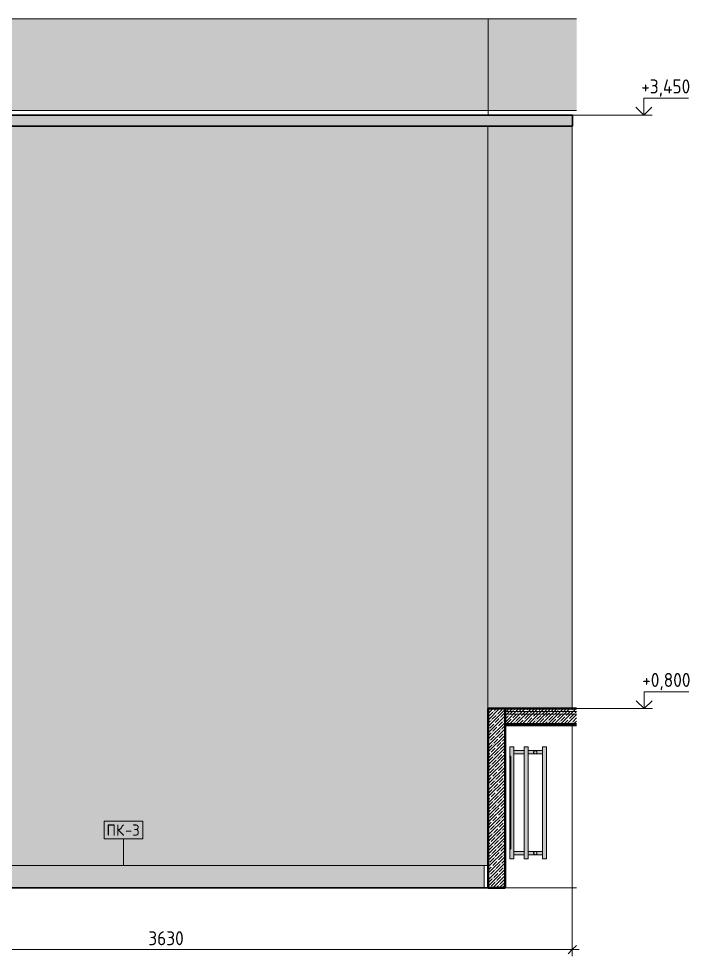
# Model space of a CAD drawing. Header units: millimetres. Extents: x 855 to 70116, y -1987 to 23809.
# Drawn here: x 30529 to 33586, y -306 to 3880 of the extents above; entities that cross this region are included whole.
import ezdxf

# ---------------------------------------------------------------- set-up
doc = ezdxf.new("R2010")
doc.units = ezdxf.units.MM
for name, color, linetype, lineweight in [('A-ANNO-DIMS', 7, 'Continuous', 9), ('A-ANNO-DIMS-25', 7, 'Continuous', 9), ('A-FLOR', 7, 'Continuous', 9), ('A-GENM', 7, 'Continuous', 9), ('A-GENM-IDEN', 7, 'Continuous', 9), ('A-WALL', 7, 'Continuous', 9), ('A-WALL-5', 7, 'Continuous', 40), ('A-WALL-PATT', 7, 'Continuous', 9), ('G-ANNO-DIMS', 7, 'Continuous', 9), ('G-ANNO-DIMS-1', 7, 'Continuous', 20), ('I-WALL', 7, 'Continuous', 9), ('M-EQPM', 7, 'Continuous', 9)]:
    doc.layers.add(name, color=color, linetype=linetype, lineweight=lineweight)
for name, color, linetype, lineweight, true_color in [('A-CLNG-1', 7, 'Continuous', 9, 0x787878), ('A-CLNG-FNSH-1', 7, 'Continuous', 30, 0x3c3c3c), ('A-FLOR-1', 7, 'Continuous', 9, 0x787878), ('A-FLOR-FNSH-1', 7, 'Continuous', 30, 0x3c3c3c), ('A-FLOR-MCUT-1', 7, 'Continuous', 9, 0x646464), ('A-WALL-4', 7, 'Continuous', 9, 0x787878), ('A-WALL-FNSH-3', 7, 'Continuous', 30, 0x3c3c3c)]:
    doc.layers.add(name, color=color, linetype=linetype, lineweight=lineweight, true_color=true_color)
doc.layers.add('M-EQPM-1', color=7, linetype='Continuous', lineweight=9, true_color=0xe6e6e6, transparency=0.7)
doc.styles.add('GOST Common_5', font='GOST_Common.ttf', dxfattribs={"height": 50})
doc.styles.add('ISOCPEUR_2', font='isocpeur.ttf', dxfattribs={"width": 0.9, "height": 62.5})
doc.dimstyles.new('ISO-2_5_0_9К_БОЛЬШОЙ_1', dxfattribs={"dimscale": 304.8, "dimtxt": 62.248823, "dimasz": 0.123031, "dimexe": 0.098425, "dimexo": 0.246063, "dimgap": 0, "dimtad": 1, "dimdec": 0, "dimrnd": 10, "dimzin": 0, "dimdsep": 46, "dimtxsty": 'ISOCPEUR_2', "dimblk1": 'OBLIQUE', "dimblk2": 'OBLIQUE', "dimsah": 1, "dimcen": 0.09, "dimdle": 0.098425, "dimazin": 0, "dimtfac": 1, "dimtdec": 4, "dimtix": 1, "dimtmove": 0, "dimatfit": 3, "dimfxl": 1, "dimtvp": 1, "dimtolj": 1, "dimtzin": 0, "dimarcsym": 2})
pattern_1 = [(45, (0, 0), (-14.25598, 14.25598), []), (45, (14.256, 0), (-14.25598, 14.25598), [25.202, -5.04, 0.8382, -4.202])]

# ---------------------------------------------------------------- blocks, each defined once
blk = doc.blocks.new('Плинтус - Плинтус керамогранит бежевый-33446224-Развертка 1_30-1')
at = {"layer": 'A-GENM'}
blk.add_hatch(color=256, dxfattribs=at).paths.add_polyline_path([(19750, 0), (22985.2, 0), (22985.2, 100), (19750, 100)])
blk.add_line((19750, 100), (22985.2, 100), dxfattribs=at)
blk = doc.blocks.new('radiator_prado_classic_z_tip_30_po exemplyaru - Classic Z Тип 30-500-30677899-Развертка 1_30-1')
at = {"layer": 'M-EQPM-1'}
for points in [[(23100.3, 130), (23118.3, 130), (23118.3, 630), (23100.3, 630), (23100.3, 590), (23105.3, 585), (23105.3, 175), (23100.3, 170), (23100.3, 147.5)], [(23164.3, 130), (23182.3, 130), (23182.3, 630), (23164.3, 630), (23164.3, 147.5)], [(23246.3, 130), (23264.3, 130), (23264.3, 630), (23246.3, 630), (23246.3, 147.5)], [(23100.3, 170), (23105.3, 175), (23105.3, 585), (23100.3, 590), (23100.3, 181.4)], [(23219.7, 599.8), (23220.1, 600.3), (23219.7, 599.8)], [(23221.5, 603), (23221.6, 603.8), (23221.5, 603.1)], [(23219.7, 149.8), (23220.1, 150.3), (23219.7, 149.8)], [(23221.5, 153), (23221.6, 153.8), (23221.5, 153.1)]]:
    blk.add_hatch(color=256, dxfattribs=at).paths.add_polyline_path(points)
h = blk.add_hatch(color=256, dxfattribs=at)
h.paths.add_polyline_path([(23118.3, 605), (23164.3, 605), (23164.3, 612.5), (23118.3, 612.2), (23118.3, 605.9)])
h.paths.add_polyline_path([(23214.3, 612.5), (23182.3, 612.2), (23182.3, 605), (23206.8, 605), (23207.3, 607.6), (23208.3, 609.4), (23209.6, 610.8), (23210.9, 611.6), (23212.6, 612.3), (23212.9, 612.4)])
h.paths.add_polyline_path([(23228.8, 605), (23246.3, 605), (23246.3, 612.5), (23212.4, 612.2), (23210.4, 611.4), (23208.9, 610.1), (23207.7, 608.6), (23206.9, 605.9), (23207.1, 605), (23222.3, 605)])
h = blk.add_hatch(color=256, dxfattribs=at)
h.paths.add_polyline_path([(23118.3, 597.5), (23164.3, 597.8), (23164.3, 605), (23118.3, 605), (23118.3, 597.8)])
h.paths.add_polyline_path([(23214.3, 597.5), (23246.3, 597.8), (23246.3, 605), (23182.3, 605), (23182.3, 597.5), (23213, 597.5)])
h.paths.add_polyline_path([(23207.1, 603), (23207.1, 603.1), (23207.1, 603.1)])
h.paths.add_polyline_path([(23208.9, 599.8), (23208.3, 600.6), (23208.9, 599.8)])
h = blk.add_hatch(color=256, dxfattribs=at)
h.paths.add_polyline_path([(23221.5, 607), (23221.5, 607), (23221.5, 607)])
h.paths.add_polyline_path([(23220.8, 608.8), (23220.1, 609.7), (23220.8, 608.8)])
h = blk.add_hatch(color=256, dxfattribs=at)
h.paths.add_polyline_path([(23207.8, 158.8), (23208.3, 159.4), (23207.8, 158.8)])
h.paths.add_polyline_path([(23207.1, 157), (23207.3, 157.6), (23207.1, 157)])
h.paths.add_polyline_path([(23221.3, 155), (23246.3, 155), (23246.3, 162.5), (23182.3, 162.2), (23182.3, 155), (23220.8, 155)])
h.paths.add_polyline_path([(23164.3, 155), (23164.3, 162.5), (23118.3, 162.2), (23118.3, 155), (23134.5, 155)])
h = blk.add_hatch(color=256, dxfattribs=at)
h.paths.add_polyline_path([(23220.8, 151.2), (23220.1, 150.3), (23220.8, 151.2)])
h.paths.add_polyline_path([(23221.5, 153), (23221.5, 153), (23221.5, 153)])
h.paths.add_polyline_path([(23216.2, 147.5), (23246.3, 147.8), (23246.3, 155), (23182.3, 155), (23182.3, 147.5), (23215.7, 147.5)])
h.paths.add_polyline_path([(23118.3, 147.5), (23164.3, 147.8), (23164.3, 155), (23118.3, 155), (23118.3, 147.8)])
h.paths.add_polyline_path([(23207.1, 153), (23207.1, 153.1), (23207.1, 153)])
h.paths.add_polyline_path([(23208.9, 149.8), (23208.3, 150.6), (23208.9, 149.8)])
h = blk.add_hatch(color=256, dxfattribs=at)
h.paths.add_polyline_path([(23221.5, 157), (23221.5, 157), (23221.5, 157)])
h.paths.add_polyline_path([(23220.8, 158.8), (23220.1, 159.7), (23220.8, 158.8)])
at = {"layer": 'M-EQPM'}
for p, q in [((23100.3, 630), (23118.3, 630)), ((23118.3, 630), (23100.3, 630)), ((23100.3, 130), (23100.3, 630)), ((23100.3, 630), (23100.3, 590)), ((23118.3, 630), (23118.3, 612.5)), ((23118.3, 630), (23118.3, 130)), ((23182.3, 630), (23164.3, 630)), ((23164.3, 630), (23182.3, 630)), ((23164.3, 612.5), (23164.3, 630)), ((23164.3, 130), (23164.3, 630)), ((23182.3, 612.5), (23182.3, 630)), ((23182.3, 630), (23182.3, 130)), ((23264.3, 630), (23246.3, 630)), ((23246.3, 630), (23264.3, 630)), ((23246.3, 612.5), (23246.3, 630)), ((23246.3, 130), (23246.3, 630)), ((23264.3, 130), (23264.3, 630)), ((23264.3, 630), (23264.3, 130)), ((23100.3, 170), (23100.3, 590)), ((23100.3, 590), (23100.3, 170)), ((23100.3, 170), (23100.3, 590)), ((23100.3, 590), (23100.3, 170)), ((23100.3, 170), (23100.3, 590)), ((23100.3, 590), (23100.3, 170)), ((23100.3, 170), (23100.3, 590)), ((23100.3, 590), (23100.3, 170)), ((23100.3, 170), (23100.3, 590)), ((23100.3, 590), (23100.3, 170)), ((23100.3, 170), (23100.3, 590)), ((23100.3, 590), (23100.3, 170)), ((23100.3, 170), (23100.3, 590)), ((23100.3, 590), (23100.3, 170)), ((23100.3, 170), (23100.3, 590)), ((23100.3, 590), (23100.3, 170)), ((23100.3, 170), (23100.3, 590)), ((23100.3, 590), (23100.3, 170)), ((23100.3, 170), (23100.3, 590)), ((23100.3, 590), (23100.3, 170)), ((23100.3, 170), (23100.3, 590)), ((23100.3, 590), (23100.3, 170)), ((23100.3, 170), (23100.3, 590)), ((23100.3, 590), (23100.3, 170)), ((23100.3, 170), (23100.3, 590)), ((23100.3, 590), (23100.3, 170)), ((23100.3, 170), (23100.3, 590)), ((23100.3, 590), (23100.3, 170)), ((23100.3, 170), (23100.3, 590)), ((23100.3, 590), (23100.3, 170)), ((23100.3, 170), (23100.3, 590)), ((23100.3, 590), (23100.3, 170)), ((23100.3, 170), (23100.3, 590)), ((23100.3, 590), (23100.3, 170)), ((23100.3, 170), (23100.3, 590)), ((23100.3, 590), (23100.3, 170)), ((23100.3, 170), (23100.3, 590)), ((23100.3, 590), (23100.3, 170)), ((23100.3, 170), (23100.3, 590)), ((23100.3, 590), (23100.3, 170)), ((23100.3, 170), (23100.3, 590)), ((23100.3, 590), (23100.3, 170)), ((23100.3, 170), (23100.3, 590)), ((23100.3, 590), (23100.3, 170)), ((23100.3, 170), (23100.3, 590)), ((23100.3, 590), (23100.3, 170)), ((23100.3, 170), (23100.3, 590)), ((23100.3, 590), (23100.3, 170)), ((23100.3, 170), (23100.3, 590)), ((23100.3, 590), (23100.3, 170)), ((23100.3, 170), (23100.3, 590)), ((23100.3, 590), (23100.3, 170)), ((23100.3, 170), (23100.3, 590)), ((23100.3, 590), (23100.3, 170)), ((23100.3, 170), (23100.3, 590)), ((23100.3, 590), (23100.3, 170)), ((23100.3, 170), (23100.3, 590)), ((23100.3, 590), (23100.3, 170)), ((23100.3, 170), (23100.3, 590)), ((23100.3, 590), (23100.3, 170)), ((23100.3, 170), (23100.3, 590)), ((23100.3, 590), (23100.3, 170)), ((23100.3, 170), (23100.3, 590)), ((23100.3, 590), (23100.3, 170)), ((23100.3, 590), (23100.3, 170)), ((23100.3, 590), (23105.3, 585)), ((23100.3, 590), (23105.3, 585)), ((23100.3, 590), (23105.3, 585)), ((23100.3, 590), (23105.3, 585)), ((23100.3, 590), (23105.3, 585)), ((23100.3, 590), (23105.3, 585)), ((23100.3, 590), (23105.3, 585)), ((23100.3, 590), (23105.3, 585)), ((23100.3, 590), (23105.3, 585)), ((23100.3, 590), (23105.3, 585)), ((23100.3, 590), (23105.3, 585)), ((23100.3, 590), (23105.3, 585)), ((23100.3, 590), (23105.3, 585)), ((23100.3, 590), (23105.3, 585)), ((23100.3, 590), (23105.3, 585)), ((23100.3, 590), (23105.3, 585)), ((23100.3, 590), (23105.3, 585)), ((23100.3, 590), (23105.3, 585)), ((23100.3, 590), (23105.3, 585)), ((23100.3, 590), (23105.3, 585)), ((23100.3, 590), (23105.3, 585)), ((23100.3, 590), (23105.3, 585)), ((23100.3, 590), (23105.3, 585)), ((23100.3, 590), (23105.3, 585)), ((23100.3, 590), (23105.3, 585)), ((23100.3, 590), (23105.3, 585)), ((23100.3, 590), (23105.3, 585)), ((23100.3, 590), (23105.3, 585)), ((23100.3, 590), (23105.3, 585)), ((23100.3, 590), (23105.3, 585)), ((23100.3, 590), (23105.3, 585)), ((23100.3, 590), (23105.3, 585)), ((23100.3, 590), (23105.3, 585)), ((23100.3, 590), (23105.3, 585)), ((23100.3, 590), (23105.3, 585)), ((23100.3, 590), (23105.3, 585)), ((23100.3, 590), (23105.3, 585)), ((23100.3, 590), (23105.3, 585)), ((23100.3, 590), (23105.3, 585)), ((23100.3, 590), (23105.3, 585)), ((23100.3, 590), (23105.3, 585)), ((23100.3, 590), (23105.3, 585)), ((23100.3, 590), (23105.3, 585)), ((23100.3, 590), (23105.3, 585)), ((23100.3, 590), (23105.3, 585)), ((23100.3, 590), (23105.3, 585)), ((23100.3, 590), (23105.3, 585)), ((23100.3, 590), (23105.3, 585)), ((23100.3, 590), (23105.3, 585)), ((23100.3, 590), (23105.3, 585)), ((23100.3, 590), (23105.3, 585)), ((23100.3, 590), (23105.3, 585)), ((23100.3, 590), (23105.3, 585)), ((23100.3, 590), (23105.3, 585)), ((23100.3, 590), (23105.3, 585)), ((23100.3, 590), (23105.3, 585)), ((23100.3, 590), (23105.3, 585)), ((23100.3, 590), (23105.3, 585)), ((23100.3, 590), (23105.3, 585)), ((23100.3, 590), (23105.3, 585)), ((23100.3, 590), (23105.3, 585)), ((23100.3, 590), (23105.3, 585)), ((23100.3, 590), (23105.3, 585)), ((23100.3, 590), (23105.3, 585)), ((23164.3, 612.5), (23118.3, 612.5)), ((23164.3, 612.5), (23118.3, 612.5)), ((23118.3, 612.5), (23118.3, 605)), ((23118.3, 605), (23118.3, 612.5)), ((23118.3, 612.5), (23118.3, 605)), ((23118.3, 605), (23118.3, 612.5)), ((23118.3, 612.2), (23118.3, 597.8)), ((23118.3, 605), (23118.3, 597.5)), ((23118.3, 597.5), (23118.3, 605)), ((23118.3, 605), (23118.3, 603.1)), ((23118.3, 601.3), (23118.3, 605)), ((23118.3, 603.1), (23118.3, 601.3)), ((23118.3, 601.3), (23118.3, 598.5)), ((23118.3, 599.7), (23118.3, 601.3)), ((23118.3, 598.5), (23118.3, 599.7)), ((23118.3, 598.5), (23118.3, 597.5)), ((23118.3, 597.8), (23118.3, 598.5)), ((23118.3, 597.5), (23118.3, 597.8)), ((23118.3, 597.5), (23164.3, 597.5)), ((23118.3, 597.5), (23164.3, 597.5)), ((23118.3, 597.5), (23118.3, 162.5)), ((23164.3, 612.5), (23164.3, 612.2)), ((23164.3, 605), (23164.3, 612.5)), ((23164.3, 612.5), (23164.3, 605)), ((23164.3, 606.9), (23164.3, 612.5)), ((23164.3, 612.2), (23164.3, 611.5)), ((23164.3, 597.8), (23164.3, 612.2)), ((23164.3, 611.5), (23164.3, 610.3)), ((23164.3, 610.3), (23164.3, 606.9)), ((23164.3, 606.9), (23164.3, 605)), ((23164.3, 605), (23164.3, 606.9)), ((23164.3, 605), (23164.3, 601.3)), ((23164.3, 597.5), (23164.3, 605)), ((23164.3, 605), (23164.3, 597.5)), ((23164.3, 599.7), (23164.3, 605)), ((23164.3, 601.3), (23164.3, 599.7)), ((23164.3, 599.7), (23164.3, 597.5)), ((23164.3, 598.5), (23164.3, 599.7)), ((23164.3, 597.5), (23164.3, 598.5)), ((23164.3, 162.5), (23164.3, 597.5)), ((23246.3, 612.5), (23182.3, 612.5)), ((23246.3, 612.5), (23182.3, 612.5)), ((23182.3, 611.5), (23182.3, 612.5)), ((23182.3, 612.5), (23182.3, 605)), ((23182.3, 605), (23182.3, 612.5)), ((23182.3, 612.5), (23182.3, 608.8)), ((23182.3, 597.8), (23182.3, 612.2)), ((23182.3, 610.3), (23182.3, 611.5)), ((23182.3, 608.8), (23182.3, 610.3)), ((23182.3, 605), (23182.3, 608.8)), ((23182.3, 608.8), (23182.3, 606.9)), ((23182.3, 606.9), (23182.3, 605)), ((23182.3, 599.7), (23182.3, 605)), ((23182.3, 605), (23182.3, 597.5)), ((23182.3, 597.5), (23182.3, 605)), ((23182.3, 605), (23182.3, 599.7)), ((23182.3, 597.5), (23182.3, 599.7)), ((23182.3, 599.7), (23182.3, 598.5)), ((23182.3, 598.5), (23182.3, 597.8)), ((23182.3, 597.8), (23182.3, 597.5)), ((23182.3, 597.5), (23246.3, 597.5)), ((23182.3, 597.5), (23246.3, 597.5)), ((23182.3, 162.5), (23182.3, 597.5)), ((23246.3, 612.5), (23246.3, 612.2)), ((23246.3, 605), (23246.3, 612.5)), ((23246.3, 612.5), (23246.3, 605)), ((23246.3, 610.3), (23246.3, 612.5)), ((23246.3, 612.2), (23246.3, 611.5)), ((23246.3, 597.8), (23246.3, 612.2)), ((23246.3, 611.5), (23246.3, 605)), ((23246.3, 608.8), (23246.3, 610.3)), ((23246.3, 606.9), (23246.3, 608.8)), ((23246.3, 605), (23246.3, 606.9)), ((23246.3, 605), (23246.3, 603.1)), ((23246.3, 597.5), (23246.3, 605)), ((23246.3, 605), (23246.3, 597.5)), ((23246.3, 601.3), (23246.3, 605)), ((23246.3, 603.1), (23246.3, 599.7)), ((23246.3, 599.7), (23246.3, 601.3)), ((23246.3, 599.7), (23246.3, 598.5)), ((23246.3, 597.8), (23246.3, 599.7)), ((23246.3, 598.5), (23246.3, 597.5)), ((23246.3, 597.5), (23246.3, 597.8)), ((23246.3, 162.5), (23246.3, 597.5)), ((23105.3, 175), (23105.3, 585)), ((23105.3, 585), (23105.3, 175)), ((23105.3, 175), (23105.3, 585)), ((23105.3, 585), (23105.3, 175)), ((23105.3, 175), (23105.3, 585)), ((23105.3, 585), (23105.3, 175)), ((23105.3, 175), (23105.3, 585)), ((23105.3, 585), (23105.3, 175)), ((23105.3, 175), (23105.3, 585)), ((23105.3, 585), (23105.3, 175)), ((23105.3, 175), (23105.3, 585)), ((23105.3, 585), (23105.3, 175)), ((23105.3, 175), (23105.3, 585)), ((23105.3, 585), (23105.3, 175)), ((23105.3, 175), (23105.3, 585)), ((23105.3, 585), (23105.3, 175)), ((23105.3, 175), (23105.3, 585)), ((23105.3, 585), (23105.3, 175)), ((23105.3, 175), (23105.3, 585)), ((23105.3, 585), (23105.3, 175)), ((23105.3, 175), (23105.3, 585)), ((23105.3, 585), (23105.3, 175)), ((23105.3, 175), (23105.3, 585)), ((23105.3, 585), (23105.3, 175)), ((23105.3, 175), (23105.3, 585)), ((23105.3, 585), (23105.3, 175)), ((23105.3, 175), (23105.3, 585)), ((23105.3, 585), (23105.3, 175)), ((23105.3, 175), (23105.3, 585)), ((23105.3, 585), (23105.3, 175)), ((23105.3, 175), (23105.3, 585)), ((23105.3, 585), (23105.3, 175)), ((23105.3, 175), (23105.3, 585)), ((23105.3, 585), (23105.3, 175)), ((23105.3, 175), (23105.3, 585)), ((23105.3, 585), (23105.3, 175)), ((23105.3, 175), (23105.3, 585)), ((23105.3, 585), (23105.3, 175)), ((23105.3, 175), (23105.3, 585)), ((23105.3, 585), (23105.3, 175)), ((23105.3, 175), (23105.3, 585)), ((23105.3, 585), (23105.3, 175)), ((23105.3, 175), (23105.3, 585)), ((23105.3, 585), (23105.3, 175)), ((23105.3, 175), (23105.3, 585)), ((23105.3, 585), (23105.3, 175)), ((23105.3, 175), (23105.3, 585)), ((23105.3, 585), (23105.3, 175)), ((23105.3, 175), (23105.3, 585)), ((23105.3, 585), (23105.3, 175)), ((23105.3, 175), (23105.3, 585)), ((23105.3, 585), (23105.3, 175)), ((23105.3, 175), (23105.3, 585)), ((23105.3, 585), (23105.3, 175)), ((23105.3, 175), (23105.3, 585)), ((23105.3, 585), (23105.3, 175)), ((23105.3, 175), (23105.3, 585)), ((23105.3, 585), (23105.3, 175)), ((23105.3, 175), (23105.3, 585)), ((23105.3, 585), (23105.3, 175)), ((23105.3, 175), (23105.3, 585)), ((23105.3, 585), (23105.3, 175)), ((23105.3, 175), (23105.3, 585)), ((23105.3, 585), (23105.3, 175)), ((23105.3, 175), (23100.3, 170)), ((23100.3, 170), (23105.3, 175)), ((23105.3, 175), (23100.3, 170)), ((23100.3, 170), (23105.3, 175)), ((23105.3, 175), (23100.3, 170)), ((23100.3, 170), (23105.3, 175)), ((23105.3, 175), (23100.3, 170)), ((23100.3, 170), (23105.3, 175)), ((23105.3, 175), (23100.3, 170)), ((23100.3, 170), (23105.3, 175)), ((23105.3, 175), (23100.3, 170)), ((23100.3, 170), (23105.3, 175)), ((23105.3, 175), (23100.3, 170)), ((23100.3, 170), (23105.3, 175)), ((23105.3, 175), (23100.3, 170)), ((23100.3, 170), (23105.3, 175)), ((23105.3, 175), (23100.3, 170)), ((23100.3, 170), (23105.3, 175)), ((23105.3, 175), (23100.3, 170)), ((23100.3, 170), (23105.3, 175)), ((23105.3, 175), (23100.3, 170)), ((23100.3, 170), (23105.3, 175)), ((23105.3, 175), (23100.3, 170)), ((23100.3, 170), (23105.3, 175)), ((23105.3, 175), (23100.3, 170)), ((23100.3, 170), (23105.3, 175)), ((23105.3, 175), (23100.3, 170)), ((23100.3, 170), (23105.3, 175)), ((23105.3, 175), (23100.3, 170)), ((23100.3, 170), (23105.3, 175)), ((23105.3, 175), (23100.3, 170)), ((23100.3, 170), (23105.3, 175)), ((23105.3, 175), (23100.3, 170)), ((23100.3, 170), (23105.3, 175)), ((23105.3, 175), (23100.3, 170)), ((23100.3, 170), (23105.3, 175)), ((23105.3, 175), (23100.3, 170)), ((23100.3, 170), (23105.3, 175)), ((23105.3, 175), (23100.3, 170)), ((23100.3, 170), (23105.3, 175)), ((23105.3, 175), (23100.3, 170)), ((23100.3, 170), (23105.3, 175)), ((23105.3, 175), (23100.3, 170)), ((23100.3, 170), (23105.3, 175)), ((23105.3, 175), (23100.3, 170)), ((23100.3, 170), (23105.3, 175)), ((23105.3, 175), (23100.3, 170)), ((23100.3, 170), (23105.3, 175)), ((23105.3, 175), (23100.3, 170)), ((23100.3, 170), (23105.3, 175)), ((23105.3, 175), (23100.3, 170)), ((23100.3, 170), (23105.3, 175)), ((23105.3, 175), (23100.3, 170)), ((23100.3, 170), (23105.3, 175)), ((23105.3, 175), (23100.3, 170)), ((23100.3, 170), (23105.3, 175)), ((23105.3, 175), (23100.3, 170)), ((23100.3, 170), (23105.3, 175)), ((23105.3, 175), (23100.3, 170)), ((23100.3, 170), (23105.3, 175)), ((23105.3, 175), (23100.3, 170)), ((23100.3, 170), (23105.3, 175)), ((23105.3, 175), (23100.3, 170)), ((23100.3, 170), (23105.3, 175)), ((23100.3, 170), (23100.3, 130)), ((23100.3, 130), (23118.3, 130)), ((23118.3, 130), (23100.3, 130)), ((23164.3, 162.5), (23118.3, 162.5)), ((23164.3, 162.5), (23118.3, 162.5)), ((23118.3, 162.5), (23118.3, 155)), ((23118.3, 155), (23118.3, 162.5)), ((23118.3, 162.5), (23118.3, 155)), ((23118.3, 161.5), (23118.3, 162.5)), ((23118.3, 162.2), (23118.3, 151.2)), ((23118.3, 160.3), (23118.3, 161.5)), ((23118.3, 155), (23118.3, 160.3)), ((23118.3, 155), (23118.3, 148.5)), ((23118.3, 147.5), (23118.3, 155)), ((23118.3, 155), (23118.3, 147.5)), ((23118.3, 147.5), (23118.3, 155)), ((23118.3, 151.1), (23118.3, 147.8)), ((23118.3, 148.5), (23118.3, 147.8)), ((23118.3, 147.8), (23118.3, 147.5)), ((23118.3, 147.5), (23164.3, 147.5)), ((23118.3, 147.5), (23164.3, 147.5)), ((23118.3, 147.5), (23118.3, 130)), ((23164.3, 162.5), (23164.3, 155)), ((23164.3, 155), (23164.3, 162.5)), ((23164.3, 162.5), (23164.3, 155)), ((23164.3, 155), (23164.3, 162.5)), ((23164.3, 151.2), (23164.3, 162.2)), ((23164.3, 155), (23164.3, 147.5)), ((23164.3, 147.5), (23164.3, 155)), ((23164.3, 155), (23164.3, 147.5)), ((23164.3, 147.5), (23164.3, 155)), ((23164.3, 147.8), (23164.3, 151.1)), ((23164.3, 130), (23164.3, 147.5)), ((23182.3, 130), (23164.3, 130)), ((23164.3, 130), (23182.3, 130)), ((23246.3, 162.5), (23182.3, 162.5)), ((23246.3, 162.5), (23182.3, 162.5)), ((23182.3, 155), (23182.3, 162.5)), ((23182.3, 162.5), (23182.3, 155)), ((23182.3, 162.2), (23182.3, 162.5)), ((23182.3, 162.5), (23182.3, 155)), ((23182.3, 161.5), (23182.3, 162.2)), ((23182.3, 151.2), (23182.3, 162.2)), ((23182.3, 160.3), (23182.3, 161.5)), ((23182.3, 158.7), (23182.3, 160.3)), ((23182.3, 155), (23182.3, 158.7)), ((23182.3, 147.5), (23182.3, 155)), ((23182.3, 155), (23182.3, 147.5)), ((23182.3, 147.5), (23182.3, 155)), ((23182.3, 155), (23182.3, 153.1)), ((23182.3, 153.1), (23182.3, 148.5)), ((23182.3, 147.8), (23182.3, 151.1)), ((23182.3, 148.5), (23182.3, 147.8)), ((23182.3, 147.8), (23182.3, 147.5)), ((23182.3, 147.5), (23246.3, 147.5)), ((23182.3, 147.5), (23246.3, 147.5)), ((23182.3, 130), (23182.3, 147.5)), ((23246.3, 162.5), (23246.3, 155)), ((23246.3, 155), (23246.3, 162.5)), ((23246.3, 162.5), (23246.3, 162.2)), ((23246.3, 155), (23246.3, 162.5)), ((23246.3, 162.2), (23246.3, 161.5)), ((23246.3, 151.2), (23246.3, 162.2)), ((23246.3, 161.5), (23246.3, 158.7)), ((23246.3, 158.7), (23246.3, 155)), ((23246.3, 155), (23246.3, 147.5)), ((23246.3, 147.5), (23246.3, 155)), ((23246.3, 155), (23246.3, 148.5)), ((23246.3, 153.1), (23246.3, 155)), ((23246.3, 151.2), (23246.3, 153.1)), ((23246.3, 147.5), (23246.3, 151.2)), ((23246.3, 147.8), (23246.3, 151.1)), ((23246.3, 148.5), (23246.3, 147.5)), ((23246.3, 130), (23246.3, 147.5)), ((23264.3, 130), (23246.3, 130)), ((23246.3, 130), (23264.3, 130))]:
    blk.add_line(p, q, dxfattribs=at)
for centre, start, end in [((23214.3, 605), 0, 180), ((23214.3, 605), 174.2348, 180), ((23214.3, 605), 180, 360), ((23214.3, 605), 180, 195), ((23214.3, 605), 165, 173.2431), ((23214.3, 605), 150, 164.5028), ((23214.3, 605), 195.4972, 210), ((23214.3, 605), 136.3815, 149.937), ((23214.3, 605), 210.063, 223.6185), ((23214.3, 605), 128.5873, 135), ((23214.3, 605), 225, 231.4127), ((23214.3, 605), 121.696, 125.9814), ((23214.3, 605), 234.0186, 238.304), ((23214.3, 605), 117.2608, 120), ((23214.3, 605), 240, 242.7392), ((23214.3, 605), 107.5091, 117.2608), ((23214.3, 605), 242.7392, 252.4909), ((23214.3, 605), 72.4909, 107.5091), ((23214.3, 605), 252.4909, 287.5091), ((23214.3, 605), 62.7392, 72.4909), ((23214.3, 605), 287.5091, 297.2608), ((23214.3, 605), 60, 62.7392), ((23214.3, 605), 297.2608, 300), ((23214.3, 605), 45, 58.304), ((23214.3, 605), 301.696, 315), ((23214.3, 605), 30.063, 43.6185), ((23214.3, 605), 316.3815, 329.937), ((23214.3, 605), 15.4972, 30), ((23214.3, 605), 330, 344.5028), ((23214.3, 605), 0, 15), ((23214.3, 605), 345, 0), ((23214.3, 155), 90, 270), ((23214.3, 155), 165, 180), ((23214.3, 155), 180, 195), ((23214.3, 155), 150, 164.4979), ((23214.3, 155), 195.5021, 223.621), ((23214.3, 155), 136.379, 149.9349), ((23214.3, 155), 128.5873, 135), ((23214.3, 155), 225, 231.4127), ((23214.3, 155), 121.6817, 125.9814), ((23214.3, 155), 234.0186, 238.3183), ((23214.3, 155), 117.2823, 120), ((23214.3, 155), 240, 242.7177), ((23214.3, 155), 107.4955, 117.2823), ((23214.3, 155), 242.7177, 252.5045), ((23214.3, 155), 105.0048, 107.4955), ((23214.3, 155), 252.5045, 254.9952), ((23214.3, 155), 90.0045, 103.4293), ((23214.3, 155), 256.5707, 269.9955), ((23214.3, 155), 75.0045, 90), ((23214.3, 155), 270, 90), ((23214.3, 155), 270, 284.9955), ((23214.3, 155), 72.479, 75), ((23214.3, 155), 285, 287.521), ((23214.3, 155), 62.7601, 72.479), ((23214.3, 155), 287.521, 297.2399), ((23214.3, 155), 60.0048, 62.7601), ((23214.3, 155), 297.2399, 299.9952), ((23214.3, 155), 45.0056, 58.2921), ((23214.3, 155), 301.7079, 314.9944), ((23214.3, 155), 30.0651, 43.621), ((23214.3, 155), 316.379, 328.5111), ((23214.3, 155), 328.5111, 330), ((23214.3, 155), 15.5021, 30), ((23214.3, 155), 330, 344.4979), ((23214.3, 155), 0, 15), ((23214.3, 155), 345, 360)]:
    blk.add_arc(centre, 7.5, start, end, dxfattribs=at)
for points, knots in [([(23207.1, 607), (23207, 606.8), (23207, 606.5), (23206.8, 605.9), (23206.8, 605.3), (23206.8, 605)], [0.8571429, 0.8571429, 0.8571429, 0.8571429, 0.8928571, 0.9285714, 1, 1, 1, 1]), ([(23206.8, 605), (23206.8, 604.7), (23206.8, 604.1), (23207, 603.5), (23207, 603.2), (23207.1, 603)], [0, 0, 0, 0, 0.0714286, 0.1071429, 0.1428571, 0.1428571, 0.1428571, 0.1428571]), ([(23206.8, 605), (23206.8, 604.7), (23206.8, 604.1), (23207, 603.5), (23207, 603.2), (23207.1, 603)], [0, 0, 0, 0, 0.0714286, 0.1071429, 0.1428571, 0.1428571, 0.1428571, 0.1428571]), ([(23214.3, 612.5), (23213.8, 612.5), (23212.9, 612.4), (23211.7, 612.1), (23210.9, 611.7), (23210.4, 611.4), (23210.1, 611.2), (23209.8, 611), (23209.5, 610.7), (23209.2, 610.5), (23209, 610.3), (23208.9, 610.2)], [0, 0, 0, 0, 0.1428571, 0.2857143, 0.3571429, 0.3928571, 0.4285714, 0.4642857, 0.5, 0.5357143, 0.5714286, 0.5714286, 0.5714286, 0.5714286]), ([(23208.9, 599.8), (23209, 599.7), (23209.2, 599.5), (23209.6, 599.2), (23210, 598.9), (23210.4, 598.6), (23210.9, 598.3), (23211.7, 597.9), (23212.9, 597.6), (23213.8, 597.5), (23214.3, 597.5)], [0.4285714, 0.4285714, 0.4285714, 0.4285714, 0.4642857, 0.5, 0.5714286, 0.6071429, 0.6428571, 0.7142857, 0.8571429, 1, 1, 1, 1]), ([(23211.4, 611.9), (23211.2, 611.8), (23210.9, 611.7), (23210.4, 611.4), (23210.1, 611.2), (23209.8, 611), (23209.5, 610.7), (23209.2, 610.5), (23209.1, 610.4), (23209, 610.3)], [0.2857143, 0.2857143, 0.2857143, 0.2857143, 0.3571429, 0.3928571, 0.4285714, 0.4642857, 0.5, 0.5357143, 0.5520145, 0.5520145, 0.5520145, 0.5520145]), ([(23209, 599.7), (23209.1, 599.6), (23209.2, 599.5), (23209.6, 599.2), (23209.9, 598.9), (23210.1, 598.8)], [0.4479855, 0.4479855, 0.4479855, 0.4479855, 0.4642857, 0.5, 0.5714286, 0.5714286, 0.5714286, 0.5714286]), ([(23210.1, 598.8), (23210.2, 598.7), (23210.4, 598.6), (23210.9, 598.3), (23211.2, 598.2), (23211.4, 598.1)], [0.5714286, 0.5714286, 0.5714286, 0.5714286, 0.6071429, 0.6428571, 0.7142857, 0.7142857, 0.7142857, 0.7142857]), ([(23219.7, 610.2), (23219.6, 610.3), (23219.4, 610.5), (23219, 610.8), (23218.6, 611.1), (23218.2, 611.4), (23217.7, 611.7), (23216.9, 612.1), (23215.7, 612.4), (23214.8, 612.5), (23214.3, 612.5)], [0.4285714, 0.4285714, 0.4285714, 0.4285714, 0.4642857, 0.5, 0.5714286, 0.6071429, 0.6428571, 0.7142857, 0.8571429, 1, 1, 1, 1]), ([(23214.3, 597.5), (23214.8, 597.5), (23215.7, 597.6), (23216.9, 597.9), (23217.7, 598.3), (23218.2, 598.6), (23218.5, 598.8), (23218.8, 599), (23219.1, 599.3), (23219.4, 599.5), (23219.6, 599.7), (23219.7, 599.8)], [0, 0, 0, 0, 0.1428571, 0.2857143, 0.3571429, 0.3928571, 0.4285714, 0.4642857, 0.5, 0.5357143, 0.5714286, 0.5714286, 0.5714286, 0.5714286]), ([(23218.5, 611.2), (23218.4, 611.3), (23218.2, 611.4), (23217.7, 611.7), (23217.4, 611.8), (23217.2, 611.9)], [0.5714286, 0.5714286, 0.5714286, 0.5714286, 0.6071429, 0.6428571, 0.7142857, 0.7142857, 0.7142857, 0.7142857]), ([(23217.2, 598.1), (23217.4, 598.2), (23217.7, 598.3), (23218.2, 598.6), (23218.4, 598.7), (23218.5, 598.8)], [0.2857143, 0.2857143, 0.2857143, 0.2857143, 0.3571429, 0.3928571, 0.4285714, 0.4285714, 0.4285714, 0.4285714]), ([(23219.6, 610.3), (23219.5, 610.4), (23219.4, 610.5), (23219.1, 610.7), (23218.9, 610.9), (23218.8, 611)], [0.44798555, 0.44798555, 0.44798555, 0.44798555, 0.46428571, 0.5, 0.54033489, 0.54033489, 0.54033489, 0.54033489]), ([(23218.8, 599), (23218.9, 599.1), (23219.1, 599.3), (23219.4, 599.5), (23219.5, 599.6), (23219.6, 599.7)], [0.46428571, 0.46428571, 0.46428571, 0.46428571, 0.5, 0.53571429, 0.55201445, 0.55201445, 0.55201445, 0.55201445]), ([(23221.8, 605), (23221.8, 605.3), (23221.8, 605.9), (23221.6, 606.5), (23221.6, 606.8), (23221.5, 607)], [0, 0, 0, 0, 0.0714286, 0.1071429, 0.1428571, 0.1428571, 0.1428571, 0.1428571]), ([(23221.8, 605), (23221.8, 605.3), (23221.8, 605.9), (23221.6, 606.5), (23221.6, 606.8), (23221.5, 607)], [0, 0, 0, 0, 0.0714286, 0.1071429, 0.1428571, 0.1428571, 0.1428571, 0.1428571]), ([(23221.5, 603), (23221.6, 603.2), (23221.6, 603.5), (23221.8, 604.1), (23221.8, 604.7), (23221.8, 605)], [0.8571429, 0.8571429, 0.8571429, 0.8571429, 0.8928571, 0.9285714, 1, 1, 1, 1]), ([(23221.5, 603), (23221.6, 603.2), (23221.6, 603.5), (23221.8, 604.1), (23221.8, 604.7), (23221.8, 605)], [0.8571429, 0.8571429, 0.8571429, 0.8571429, 0.8928571, 0.9285714, 1, 1, 1, 1]), ([(23206.8, 155), (23206.8, 155.3), (23206.8, 155.9), (23207, 156.5), (23207, 156.8), (23207.1, 157)], [0, 0, 0, 0, 0.0714286, 0.1071429, 0.1428571, 0.1428571, 0.1428571, 0.1428571]), ([(23207.1, 157), (23207, 156.8), (23207, 156.5), (23206.8, 155.9), (23206.8, 155.3), (23206.8, 155)], [0.8571429, 0.8571429, 0.8571429, 0.8571429, 0.8928571, 0.9285714, 1, 1, 1, 1]), ([(23207.1, 153), (23207, 153.2), (23207, 153.5), (23206.8, 154.1), (23206.8, 154.7), (23206.8, 155)], [0.8571429, 0.8571429, 0.8571429, 0.8571429, 0.8928571, 0.9285714, 1, 1, 1, 1]), ([(23206.8, 155), (23206.8, 154.7), (23206.8, 154.1), (23207, 153.5), (23207, 153.2), (23207.1, 153)], [0, 0, 0, 0, 0.0714286, 0.1071429, 0.1428571, 0.1428571, 0.1428571, 0.1428571]), ([(23208.9, 160.2), (23209, 160.3), (23209.1, 160.5), (23209.6, 160.8), (23210, 161.1), (23210.4, 161.4), (23210.9, 161.7), (23211.7, 162.1), (23212.9, 162.4), (23213.8, 162.5), (23214.3, 162.5)], [0.4285714, 0.4285714, 0.4285714, 0.4285714, 0.4642857, 0.5, 0.5714286, 0.6071429, 0.6428571, 0.7142857, 0.8571429, 1, 1, 1, 1]), ([(23214.3, 147.5), (23213.8, 147.5), (23212.9, 147.6), (23211.7, 147.9), (23210.9, 148.3), (23210.4, 148.6), (23210.1, 148.8), (23209.8, 149), (23209.5, 149.3), (23209.1, 149.5), (23209, 149.7), (23208.9, 149.8)], [0, 0, 0, 0, 0.1428571, 0.2857143, 0.3571429, 0.3928571, 0.4285714, 0.4642857, 0.5, 0.5357143, 0.5714286, 0.5714286, 0.5714286, 0.5714286]), ([(23211.4, 161.9), (23211.2, 161.8), (23210.9, 161.7), (23210.4, 161.4), (23210.1, 161.2), (23209.8, 161), (23209.5, 160.7), (23209.2, 160.5), (23209.1, 160.4), (23209, 160.3)], [0.2857143, 0.2857143, 0.2857143, 0.2857143, 0.3571429, 0.3928571, 0.4285714, 0.4642857, 0.5, 0.5357143, 0.5520145, 0.5520145, 0.5520145, 0.5520145]), ([(23209, 149.7), (23209.1, 149.6), (23209.2, 149.5), (23209.6, 149.2), (23210, 148.9), (23210.4, 148.6), (23210.9, 148.3), (23211.2, 148.2), (23211.4, 148.1)], [0.4479855, 0.4479855, 0.4479855, 0.4479855, 0.4642857, 0.5, 0.5714286, 0.6071429, 0.6428571, 0.7142857, 0.7142857, 0.7142857, 0.7142857]), ([(23214.3, 162.5), (23214.8, 162.5), (23215.7, 162.4), (23216.9, 162.1), (23217.7, 161.7), (23218.2, 161.4), (23218.5, 161.2), (23218.8, 161), (23219.1, 160.7), (23219.5, 160.5), (23219.6, 160.3), (23219.7, 160.2)], [0, 0, 0, 0, 0.1428571, 0.2857143, 0.3571429, 0.3928571, 0.4285714, 0.4642857, 0.5, 0.5357143, 0.5714286, 0.5714286, 0.5714286, 0.5714286]), ([(23219.7, 149.8), (23219.6, 149.7), (23219.5, 149.5), (23219, 149.2), (23218.6, 148.9), (23218.2, 148.6), (23217.7, 148.3), (23216.9, 147.9), (23215.7, 147.6), (23214.8, 147.5), (23214.3, 147.5)], [0.4285714, 0.4285714, 0.4285714, 0.4285714, 0.4642857, 0.5, 0.5714286, 0.6071429, 0.6428571, 0.7142857, 0.8571429, 1, 1, 1, 1]), ([(23218.5, 161.2), (23218.4, 161.3), (23218.2, 161.4), (23217.7, 161.7), (23217.4, 161.8), (23217.2, 161.9)], [0.5714286, 0.5714286, 0.5714286, 0.5714286, 0.6071429, 0.6428571, 0.7142857, 0.7142857, 0.7142857, 0.7142857]), ([(23217.2, 148.1), (23217.4, 148.2), (23217.7, 148.3), (23218.2, 148.6), (23218.4, 148.7), (23218.5, 148.8)], [0.2857143, 0.2857143, 0.2857143, 0.2857143, 0.3571429, 0.3928571, 0.4285714, 0.4285714, 0.4285714, 0.4285714]), ([(23219.6, 160.3), (23219.5, 160.4), (23219.4, 160.5), (23219.1, 160.7), (23218.9, 160.9), (23218.8, 161)], [0.44798555, 0.44798555, 0.44798555, 0.44798555, 0.46428571, 0.5, 0.54033489, 0.54033489, 0.54033489, 0.54033489]), ([(23218.8, 149), (23218.9, 149.1), (23219.1, 149.3), (23219.4, 149.5), (23219.5, 149.6), (23219.6, 149.7)], [0.46428571, 0.46428571, 0.46428571, 0.46428571, 0.5, 0.53571429, 0.55201445, 0.55201445, 0.55201445, 0.55201445]), ([(23220.7, 151.1), (23220.6, 151), (23220.5, 150.8), (23220.3, 150.5), (23220, 150.2), (23219.8, 149.9), (23219.7, 149.8)], [0.3007188, 0.3007188, 0.3007188, 0.3007188, 0.3214286, 0.3571429, 0.3928571, 0.4285714, 0.4285714, 0.4285714, 0.4285714]), ([(23219.7, 149.8), (23219.8, 149.9), (23220, 150.2), (23220.3, 150.5), (23220.5, 150.8), (23220.6, 151), (23220.7, 151.1)], [0.5714286, 0.5714286, 0.5714286, 0.5714286, 0.6071429, 0.6428571, 0.6785714, 0.6992812, 0.6992812, 0.6992812, 0.6992812]), ([(23221.5, 157), (23221.6, 156.8), (23221.6, 156.5), (23221.8, 155.9), (23221.8, 155.3), (23221.8, 155)], [0.8571429, 0.8571429, 0.8571429, 0.8571429, 0.8928571, 0.9285714, 1, 1, 1, 1]), ([(23221.8, 155), (23221.8, 155.3), (23221.8, 155.9), (23221.6, 156.5), (23221.6, 156.8), (23221.5, 157)], [0, 0, 0, 0, 0.0714286, 0.1071429, 0.1428571, 0.1428571, 0.1428571, 0.1428571]), ([(23221.8, 155), (23221.8, 154.7), (23221.8, 154.1), (23221.6, 153.5), (23221.6, 153.2), (23221.5, 153)], [0, 0, 0, 0, 0.0714286, 0.1071429, 0.1428571, 0.1428571, 0.1428571, 0.1428571]), ([(23221.5, 153), (23221.6, 153.2), (23221.6, 153.5), (23221.8, 154.1), (23221.8, 154.7), (23221.8, 155)], [0.8571429, 0.8571429, 0.8571429, 0.8571429, 0.8928571, 0.9285714, 1, 1, 1, 1])]:
    blk.add_open_spline(points, degree=3, knots=knots, dxfattribs=at)
for points in [[(23206.8, 605.8), (23206.8, 605.5), (23206.8, 605.3), (23206.8, 605)], [(23207.1, 607), (23207, 606.8), (23207, 606.5), (23206.9, 606.2), (23206.9, 606)], [(23207.8, 608.8), (23207.7, 608.6), (23207.6, 608.4), (23207.4, 607.9), (23207.2, 607.5), (23207.1, 607.2), (23207.1, 607)], [(23207.8, 608.8), (23207.7, 608.6), (23207.6, 608.4), (23207.4, 607.9), (23207.2, 607.5), (23207.1, 607.2), (23207.1, 607)], [(23207.1, 603), (23207.1, 602.8), (23207.2, 602.5), (23207.4, 602.1), (23207.6, 601.6), (23207.7, 601.4), (23207.8, 601.2)], [(23207.1, 603), (23207.1, 602.8), (23207.2, 602.5), (23207.4, 602.1), (23207.6, 601.6), (23207.7, 601.4), (23207.8, 601.2)], [(23208.9, 610.2), (23208.8, 610.1), (23208.6, 609.8), (23208.3, 609.5), (23208, 609.1), (23207.9, 608.9), (23207.8, 608.8)], [(23208.9, 610.2), (23208.8, 610.1), (23208.6, 609.8), (23208.3, 609.5), (23208, 609.1), (23207.9, 608.9), (23207.8, 608.8)], [(23207.8, 601.2), (23207.9, 601.1), (23208, 600.9), (23208.3, 600.5), (23208.6, 600.2), (23208.8, 599.9), (23208.9, 599.8)], [(23207.8, 601.2), (23207.9, 601.1), (23208, 600.9), (23208.3, 600.5), (23208.6, 600.2), (23208.8, 599.9), (23208.9, 599.8)], [(23212.9, 612.4), (23212.4, 612.3), (23211.9, 612.1), (23211.4, 611.9)], [(23211.4, 598.1), (23211.9, 597.9), (23212.4, 597.7), (23212.9, 597.6)], [(23214.3, 612.5), (23213.8, 612.5), (23213.3, 612.5), (23212.9, 612.4)], [(23212.9, 597.6), (23213.3, 597.5), (23213.8, 597.5), (23214.3, 597.5)], [(23215.7, 612.4), (23215.3, 612.5), (23214.8, 612.5), (23214.3, 612.5)], [(23214.3, 597.5), (23214.8, 597.5), (23215.3, 597.5), (23215.7, 597.6)], [(23217.2, 611.9), (23216.7, 612.1), (23216.2, 612.3), (23215.7, 612.4)], [(23215.7, 597.6), (23216.2, 597.7), (23216.7, 597.9), (23217.2, 598.1)], [(23220.8, 608.8), (23220.7, 608.9), (23220.6, 609.1), (23220.3, 609.5), (23220, 609.8), (23219.8, 610.1), (23219.7, 610.2)], [(23220.8, 608.8), (23220.7, 608.9), (23220.6, 609.1), (23220.3, 609.5), (23220, 609.8), (23219.8, 610.1), (23219.7, 610.2)], [(23219.7, 599.8), (23219.8, 599.9), (23220, 600.2), (23220.3, 600.5), (23220.6, 600.9), (23220.7, 601.1), (23220.8, 601.2)], [(23219.7, 599.8), (23219.8, 599.9), (23220, 600.2), (23220.3, 600.5), (23220.6, 600.9), (23220.7, 601.1), (23220.8, 601.2)], [(23221.5, 607), (23221.5, 607.2), (23221.4, 607.5), (23221.2, 607.9), (23221, 608.4), (23220.9, 608.6), (23220.8, 608.8)], [(23221.5, 607), (23221.5, 607.2), (23221.4, 607.5), (23221.2, 607.9), (23221, 608.4), (23220.9, 608.6), (23220.8, 608.8)], [(23220.8, 601.2), (23220.9, 601.4), (23221, 601.6), (23221.2, 602.1), (23221.4, 602.5), (23221.5, 602.8), (23221.5, 603)], [(23220.8, 601.2), (23220.9, 601.4), (23221, 601.6), (23221.2, 602.1), (23221.4, 602.5), (23221.5, 602.8), (23221.5, 603)], [(23207.1, 157), (23207.1, 157.2), (23207.2, 157.5), (23207.4, 157.9), (23207.6, 158.4), (23207.7, 158.6), (23207.8, 158.8)], [(23207.8, 158.8), (23207.7, 158.6), (23207.6, 158.4), (23207.4, 157.9), (23207.2, 157.5), (23207.1, 157.2), (23207.1, 157)], [(23207.8, 151.2), (23207.7, 151.4), (23207.6, 151.6), (23207.4, 152.1), (23207.2, 152.5), (23207.1, 152.8), (23207.1, 153)], [(23207.1, 153), (23207.1, 152.8), (23207.2, 152.5), (23207.4, 152.1), (23207.6, 151.6), (23207.7, 151.4), (23207.8, 151.2)], [(23207.8, 158.8), (23207.9, 158.9), (23208, 159.1), (23208.3, 159.5), (23208.6, 159.8), (23208.8, 160.1), (23208.9, 160.2)], [(23208.9, 160.2), (23208.8, 160.1), (23208.6, 159.8), (23208.3, 159.5), (23208, 159.1), (23207.9, 158.9), (23207.8, 158.8)], [(23208.9, 149.8), (23208.8, 149.9), (23208.6, 150.2), (23208.3, 150.5), (23208, 150.9), (23207.9, 151.1), (23207.8, 151.2)], [(23207.8, 151.2), (23207.9, 151.1), (23208, 150.9), (23208.3, 150.5), (23208.6, 150.2), (23208.8, 149.9), (23208.9, 149.8)], [(23212.9, 162.4), (23212.4, 162.3), (23211.9, 162.1), (23211.4, 161.9)], [(23211.4, 148.1), (23211.9, 147.9), (23212.4, 147.7), (23212.9, 147.6)], [(23214.3, 162.5), (23213.8, 162.5), (23213.3, 162.5), (23212.9, 162.4)], [(23212.9, 147.6), (23213.3, 147.5), (23213.8, 147.5), (23214.3, 147.5)], [(23215.7, 162.4), (23215.3, 162.5), (23214.8, 162.5), (23214.3, 162.5)], [(23214.3, 147.5), (23214.8, 147.5), (23215.3, 147.5), (23215.7, 147.6)], [(23217.2, 161.9), (23216.7, 162.1), (23216.2, 162.3), (23215.7, 162.4)], [(23215.7, 147.6), (23216.2, 147.7), (23216.7, 147.9), (23217.2, 148.1)], [(23219.7, 160.2), (23219.8, 160.1), (23220, 159.8), (23220.3, 159.5), (23220.6, 159.1), (23220.7, 158.9), (23220.8, 158.8)], [(23220.8, 158.8), (23220.7, 158.9), (23220.6, 159.1), (23220.3, 159.5), (23220, 159.8), (23219.8, 160.1), (23219.7, 160.2)], [(23220.8, 151.2), (23220.8, 151.2), (23220.7, 151.1), (23220.7, 151.1)], [(23220.7, 151.1), (23220.7, 151.1), (23220.8, 151.2), (23220.8, 151.2)], [(23220.8, 158.8), (23220.9, 158.6), (23221, 158.4), (23221.2, 157.9), (23221.4, 157.5), (23221.5, 157.2), (23221.5, 157)], [(23221.5, 157), (23221.5, 157.2), (23221.4, 157.5), (23221.2, 157.9), (23221, 158.4), (23220.9, 158.6), (23220.8, 158.8)], [(23221.5, 153), (23221.5, 152.8), (23221.4, 152.5), (23221.2, 152.1), (23221, 151.6), (23220.9, 151.4), (23220.8, 151.2)], [(23220.8, 151.2), (23220.9, 151.4), (23221, 151.6), (23221.2, 152.1), (23221.4, 152.5), (23221.5, 152.8), (23221.5, 153)]]:
    blk.add_open_spline(points, degree=3, dxfattribs=at)
blk = doc.blocks.new('Зашивка приборов отопления11 - Зашивка приборов отопления-33278624-Развертка 1_30-1')
at = {"layer": 'A-WALL-4'}
h = blk.add_hatch(dxfattribs=at)
h.set_pattern_fill('FP_13', color=256, style=0, pattern_type=2)
h.set_pattern_definition(pattern_1)
h.paths.add_polyline_path([(23024, 0), (23079, 0), (23079, 800), (23004, 800), (23004, 0)])
h = blk.add_hatch(dxfattribs=at)
h.set_pattern_fill('FP_13', color=256, style=0, pattern_type=2)
h.set_pattern_definition(pattern_1)
h.paths.add_polyline_path([(23096.7, 730), (23398.6, 730), (23398.6, 800), (23079, 800), (23079, 730)])
at = {"layer": 'A-WALL-5'}
for p, q in [((23079, 800), (23004, 800)), ((23004, 800), (23004, 0)), ((23398.6, 800), (23079, 800)), ((23079, 800), (23079, 730)), ((23079, 0), (23079, 800)), ((23079, 730), (23398.6, 730)), ((23004, 0), (23079, 0))]:
    blk.add_line(p, q, dxfattribs=at)
blk = doc.blocks.new('Плинтус - Плинтус керамогранит бежевый-33446225-Развертка 1_30-1')
at = {"layer": 'A-GENM'}
for p, q in [((23000.2, 100), (22985.2, 100)), ((22985.2, 100), (22985.2, 0)), ((23000.2, 0), (23000.2, 100)), ((22985.2, 0), (23000.2, 0))]:
    blk.add_line(p, q, dxfattribs=at)
blk = doc.blocks.new('Mark Reiling - Mark Reiling-26174330-Развертка 1_30-1')
at = {"layer": 'A-GENM-IDEN'}
for p, q in [((16095.3, 297.8), (16095.3, 219)), ((16095.3, 297.8), (16268.7, 297.8)), ((16268.7, 297.8), (16095.3, 297.8)), ((16095.3, 297.8), (16095.3, 219)), ((16268.7, 219), (16268.7, 297.8)), ((16268.7, 219), (16268.7, 297.8)), ((16095.3, 219), (16268.7, 219)), ((16095.3, 219), (16268.7, 219))]:
    blk.add_line(p, q, dxfattribs=at)
blk = doc.blocks.new('DIMBLOCK15-Развертка 1_30-1')
at = {"layer": 'A-ANNO-DIMS-25'}
for p, q in [((33001, 725), (33001, -305.5)), ((33001, -275.5), (33001, 725)), ((29371.5, -75), (29371.5, -305.5)), ((29371.5, -275.5), (29371.5, -75.1)), ((29371.5, -275.5), (33031, -275.5))]:
    blk.add_line(p, q, dxfattribs=at)
at = {"layer": 'A-ANNO-DIMS-25', "lineweight": 20}
for p, q in [((29371.5, -275.5), (29352.7, -294.3)), ((29371.5, -275.5), (29390.2, -256.8)), ((33001, -275.5), (32982.2, -294.3)), ((33001, -275.5), (33019.7, -256.8))]:
    blk.add_line(p, q, dxfattribs=at)
at = {"layer": 'A-ANNO-DIMS-25', "color": 0, "insert": (31107.2, -193.9), "char_height": 62.5, "width": 189.619, "attachment_point": 1, "line_spacing_factor": 1.149209, "style": 'ISOCPEUR_2'}
blk.add_mtext('3630', dxfattribs=at)
blk = doc.blocks.new('_Oblique')
at = {"color": 0, "linetype": 'ByBlock', "lineweight": -2}
blk.add_line((-0.5, -0.5), (0.5, 0.5), dxfattribs=at)
blk = doc.blocks.new('Высотные отметки - Стрелка_Верх-17668718-Развертка 1_30-1')
at = {"layer": 'G-ANNO-DIMS'}
for p, q in [((13536.5, 75), (13336.5, 75)), ((13536.5, 0), (13536.5, 75)), ((13574.4, 0), (13499.4, 0))]:
    blk.add_line(p, q, dxfattribs=at)
at = {"layer": 'G-ANNO-DIMS-1'}
for q in [(13501.2, 35.4), (13571.9, 35.4)]:
    blk.add_line((13536.5, 0), q, dxfattribs=at)

msp = doc.modelspace()

# ---------------------------------------------------------------- hatches: boundary and pattern name
at = {"layer": 'A-CLNG-1'}
msp.add_hatch(color=256, dxfattribs=at).paths.add_polyline_path([(30604.9, 3400), (33001.5, 3400), (33001.5, 3450), (23359.2, 3450), (23359.2, 3400), (29397.2, 3400)])
at = {"layer": 'A-FLOR-1'}
msp.add_hatch(color=256, dxfattribs=at).paths.add_polyline_path([(32869.1, 725), (33020.1, 725), (33020.1, 730), (32700.5, 730), (32700.5, 725), (32793.7, 725)])
at = {"layer": 'A-WALL-PATT'}
h = msp.add_hatch(color=256, dxfattribs=at)
h.paths.add_polyline_path([(32624.5, 0), (32624.5, 3400), (23380.5, 3400), (23380.5, 100), (28271.5, 100), (28271.5, 2099.9), (29371.5, 2099.9), (29371.5, 100), (32621.6, 100), (32621.6, 0)])
h.paths.add_polyline_path([(29546.5, 1550), (29546.5, 1650), (29596.5, 1650), (29596.5, 1550)])
at = {"layer": 'I-WALL'}
for points in [[(32180.8, 3470), (32625.5, 3470), (32625.5, 3880), (27471.5, 3880), (27471.5, 3470), (31812.5, 3470)], [(32645.5, 3470), (32700.5, 3470), (32700.5, 3880), (32625.5, 3880), (32625.5, 3470)], [(32624.5, 800), (32625.5, 800), (32625.5, 3400), (32624.5, 3400), (32624.5, 969.7)], [(32645.5, 800), (33001, 800), (33001, 3400), (32625.5, 3400), (32625.5, 800)]]:
    msp.add_hatch(color=256, dxfattribs=at).paths.add_polyline_path(points)
h = msp.add_hatch(color=256, dxfattribs=at)
h.paths.add_polyline_path([(33020.1, -0.1), (33020.1, 0), (32869.1, -0.1)])
h.paths.add_polyline_path([(33020.1, 3470), (33020.1, 3880), (32700.5, 3880), (32700.5, 3470), (32930.5, 3470)])

# ---------------------------------------------------------------- linework, layer by layer
at = {"layer": 'A-CLNG-FNSH-1'}
for p, q in [((33001.5, 3450), (23359.2, 3450)), ((33001.5, 3400), (33001.5, 3450)), ((33001.5, 3401), (23359.2, 3401)), ((23359.2, 3400), (33001.5, 3400))]:
    msp.add_line(p, q, dxfattribs=at)
at = {"layer": 'A-FLOR'}
for p, q in [((23359.2, 3880), (33020.1, 3880)), ((33020.1, -0.1), (23359.2, -0.1))]:
    msp.add_line(p, q, dxfattribs=at)
at = {"layer": 'A-FLOR-FNSH-1'}
for p, q in [((33020.1, 800), (32700.5, 800)), ((32700.5, 800), (32700.5, 725)), ((32700.5, 725), (33020.1, 725)), ((32624.5, 0), (23359.2, 0)), ((32625.5, -0.5), (32625.5, 0))]:
    msp.add_line(p, q, dxfattribs=at)
at = {"layer": 'A-FLOR-MCUT-1'}
for p, q in [((33020.1, 787.5), (32700.5, 787.5)), ((33020.1, 775), (32700.5, 775))]:
    msp.add_line(p, q, dxfattribs=at)
at = {"layer": 'A-GENM-IDEN'}
msp.add_line((30996.5, 100), (30996.5, 218), dxfattribs=at)
at = {"layer": 'A-WALL-FNSH-3'}
for p, q in [((32624.5, 800), (32624.5, 0)), ((32625.5, 800), (32624.5, 800)), ((32625.5, 0), (32625.5, 800)), ((32624.5, 0), (32625.5, 0))]:
    msp.add_line(p, q, dxfattribs=at)
at = {"layer": 'G-ANNO-DIMS'}
for p, q in [((32925.7, 3450), (33146.3, 3450)), ((33146.3, 3450), (33320.3, 3450)), ((32966.4, 800), (33259.9, 800)), ((33259.9, 800), (33321.9, 800))]:
    msp.add_line(p, q, dxfattribs=at)
at = {"layer": 'I-WALL'}
for p, q in [((32625.5, 3450), (32625.5, 3880)), ((33020.1, 3470), (23381.5, 3470)), ((32624.5, 800), (32624.5, 3400)), ((33001, 800), (33001, 3400)), ((32700.5, 0), (33020.1, 0))]:
    msp.add_line(p, q, dxfattribs=at)

# ---------------------------------------------------------------- block references
at = {"layer": 'A-GENM'}
for name in ['Плинтус - Плинтус керамогранит бежевый-33446224-Развертка 1_30-1', 'Плинтус - Плинтус керамогранит бежевый-33446225-Развертка 1_30-1']:
    msp.add_blockref(name, (9621.5, 0), dxfattribs=at)
at = {"layer": 'A-GENM-IDEN'}
msp.add_blockref('Mark Reiling - Mark Reiling-26174330-Развертка 1_30-1', (14814.5, 0), dxfattribs=at)
at = {"layer": 'A-WALL'}
msp.add_blockref('Зашивка приборов отопления11 - Зашивка приборов отопления-33278624-Развертка 1_30-1', (9621.5, 0), dxfattribs=at)
at = {"layer": 'G-ANNO-DIMS', "extrusion": (0, 0, -1)}
for p in [(-46856.8, 3450), (-46858.4, 800)]:
    msp.add_blockref('Высотные отметки - Стрелка_Верх-17668718-Развертка 1_30-1', p, dxfattribs=at)
at = {"layer": 'M-EQPM'}
msp.add_blockref('radiator_prado_classic_z_tip_30_po exemplyaru - Classic Z Тип 30-500-30677899-Развертка 1_30-1', (9621.5, 0), dxfattribs=at)

# ---------------------------------------------------------------- texts
at = {"layer": 'A-GENM-IDEN', "char_height": 50, "attachment_point": 1, "style": 'GOST Common_5'}
for s, insert, width in [('ПК', (30920.5, 282.8), 100.211), ('-3', (31003.2, 282.8), 86.181)]:
    msp.add_mtext(s, dxfattribs=dict(at, insert=insert, width=width))

# ---------------------------------------------------------------- dimensions: what is measured, and where the dimension line sits
at = {"layer": 'A-ANNO-DIMS'}
dim = msp.add_linear_dim(base=(33000.9602, -275.5318), p1=(29371.4604, 0), p2=(33000.9602, 800), dimstyle='ISO-2_5_0_9К_БОЛЬШОЙ_1', override={"dimpost": '<>', "dimfxl": 3716.620683}, dxfattribs=at)
dim.commit()
dim.dimension.update_dxf_attribs({"geometry": 'DIMBLOCK15-Развертка 1_30-1', "text_midpoint": (31186.2103, -244.2818)})

# ---------------------------------------------------------------- next in the draw order: texts
at = {"layer": 'G-ANNO-DIMS', "char_height": 62.5, "attachment_point": 1, "line_spacing_factor": 1.149209, "style": 'ISOCPEUR_2', "bg_fill": 3, "box_fill_scale": 1.25, "bg_fill_color": 256, "bg_fill_true_color": 13158600, "bg_fill_transparency": 0}
for s, insert, width in [('+3,450', (33308.9, 3609.2), 261.428), ('+0,800', (33313.3, 959.2), 254.705)]:
    msp.add_mtext(s, dxfattribs=dict(at, insert=insert, width=width))

doc.saveas('drawing.dxf')
